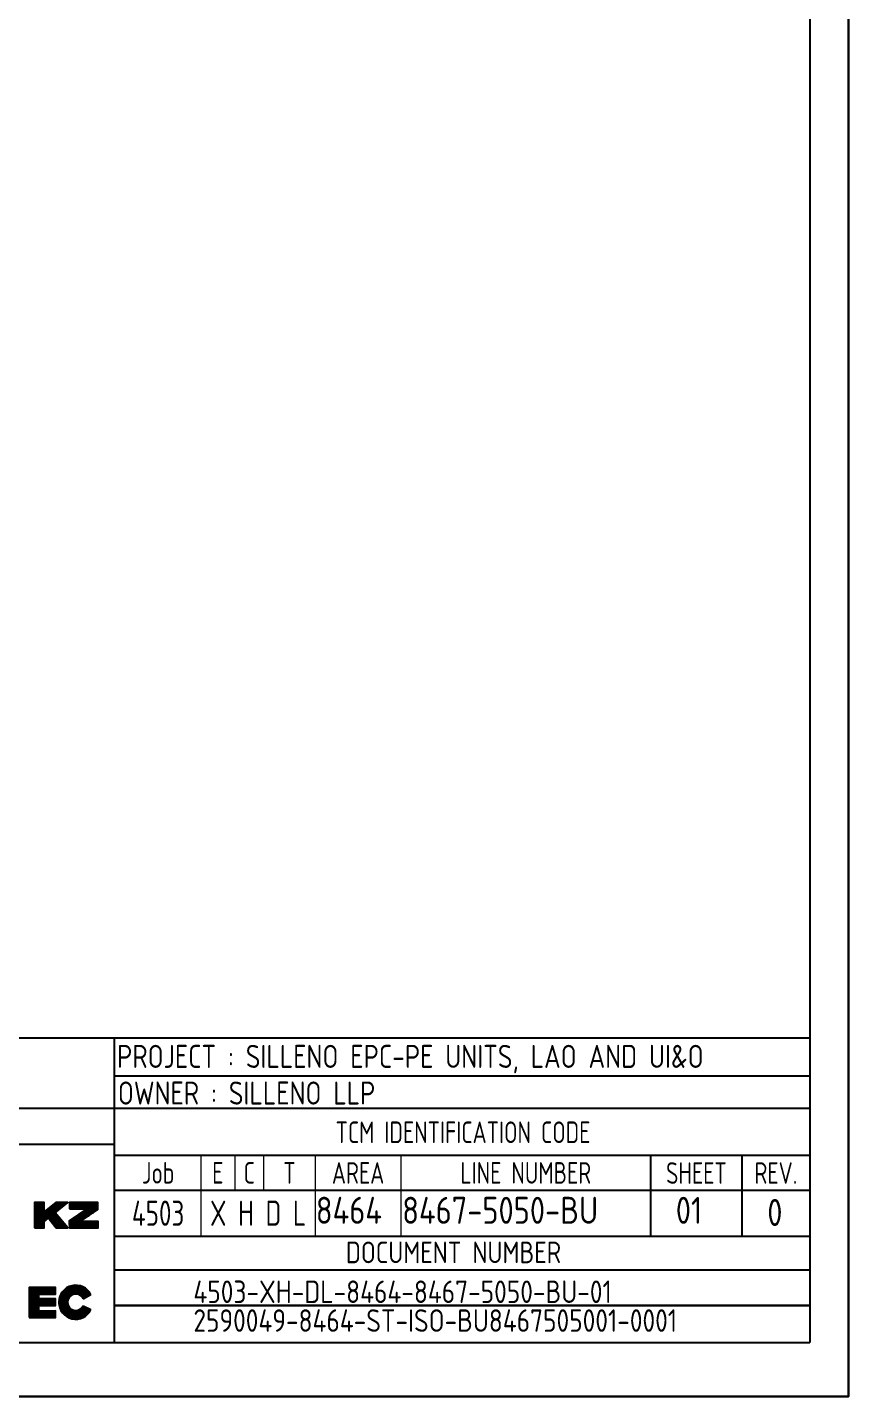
# Model space of a CAD drawing. Extents: x 0 to 594, y 0 to 420.
# Drawn here: x 479.9 to 594, y 0 to 190.2 of the extents above; entities that cross this region are included whole.
import ezdxf
from ezdxf.enums import TextEntityAlignment as Align

# ---------------------------------------------------------------- set-up
doc = ezdxf.new("R2010")
doc.units = 0
doc.header["$MEASUREMENT"] = 0
doc.linetypes.add('BORDER_2012_SLN$0$8001.Solid', pattern=[0])
for name, color, linetype in [('BORDER_2012_SLN$0$1', 7, 'Continuous'), ('BORDER_2012_SLN$0$2', 7, 'Continuous'), ('GT_1', 7, 'Continuous')]:
    doc.layers.add(name, color=color, linetype=linetype)
for name, color, linetype, lineweight in [('BORDER_2012_SLN$0$BG_Level_1', 7, 'BORDER_2012_SLN$0$8001.Solid', 25), ('BORDER_2012_SLN$0$BG_Level_18', 7, 'BORDER_2012_SLN$0$8001.Solid', 25), ('BORDER_2012_SLN$0$Level_1', 7, 'BORDER_2012_SLN$0$8001.Solid', 25), ('BORDER_2012_SLN$0$Level_18', 7, 'BORDER_2012_SLN$0$8001.Solid', 25), ('BORDER_2012_SLN$0$LOGO_OUTLINE', 7, 'BORDER_2012_SLN$0$8001.Solid', 25)]:
    doc.layers.add(name, color=color, linetype=linetype, lineweight=lineweight)
doc.styles.add('BORDER_2012_SLN$0$GOST type A', font='GOST type A')
doc.styles.add('BORDER_2012_SLN$0$GOSTtypeA', font='')
doc.styles.add('HTX1', font='')
doc.styles.get('BORDER_2012_SLN$0$GOSTtypeA').set_extended_font_data('GOST type A')
doc.styles.get('HTX1').set_extended_font_data('GOST type A')

# ---------------------------------------------------------------- blocks, each defined once
blk = doc.blocks.new('BORDER_2012_SLN')
at = {"lineweight": -3}
for p, q in [((480.95, 23.51), (484.39, 26.95)), ((480.95, 23.69), (484.21, 26.95)), ((480.95, 23.87), (484.03, 26.95)), ((480.95, 25.65), (482.24, 26.95)), ((480.95, 25.83), (482.06, 26.95)), ((480.95, 26.01), (481.88, 26.95)), ((480.95, 26.19), (481.71, 26.95)), ((480.95, 26.37), (481.53, 26.95)), ((480.95, 26.55), (481.35, 26.95)), ((480.95, 26.73), (481.17, 26.95)), ((480.95, 26.91), (480.99, 26.95)), ((480.95, 24.04), (483.8, 26.89)), ((480.95, 25.48), (482.29, 26.81)), ((480.95, 25.3), (482.29, 26.64)), ((481.06, 23.44), (484.57, 26.95)), ((481.24, 23.44), (484.75, 26.95)), ((482.39, 24.41), (484.93, 26.95)), ((482.88, 24.72), (485.1, 26.95)), ((484.19, 25.85), (485.28, 26.95)), ((485.09, 26.58), (485.46, 26.95)), ((485.76, 23.5), (489.22, 26.95)), ((485.76, 23.67), (489.04, 26.95)), ((485.79, 26.21), (486.54, 26.95)), ((485.79, 26.39), (486.36, 26.95)), ((485.79, 26.57), (486.18, 26.95)), ((485.79, 26.74), (486, 26.95)), ((485.79, 26.92), (485.82, 26.95)), ((485.86, 26.09), (486.72, 26.95)), ((485.89, 23.44), (489.4, 26.95)), ((486.04, 26.09), (486.9, 26.95)), ((486.07, 23.44), (489.58, 26.95)), ((486.22, 26.09), (487.07, 26.95)), ((486.25, 23.44), (489.73, 26.92)), ((486.39, 26.09), (487.25, 26.95)), ((486.43, 23.44), (489.73, 26.74)), ((486.57, 26.09), (487.43, 26.95)), ((486.75, 26.09), (487.61, 26.95)), ((486.93, 26.09), (487.79, 26.95)), ((487.11, 26.09), (487.97, 26.95)), ((487.29, 26.09), (488.15, 26.95)), ((487.47, 26.09), (488.33, 26.95)), ((487.65, 26.09), (488.5, 26.95)), ((487.83, 26.09), (488.68, 26.95)), ((488, 26.09), (488.86, 26.95)), ((480.95, 25.12), (482.29, 26.46)), ((480.95, 24.94), (482.29, 26.28)), ((480.95, 24.22), (482.87, 26.15)), ((480.95, 24.76), (482.29, 26.1)), ((480.95, 24.58), (482.29, 25.92)), ((480.95, 24.4), (482.29, 25.74)), ((482.97, 24.63), (483.82, 25.49)), ((483.05, 24.54), (483.9, 25.39)), ((483.13, 24.44), (483.99, 25.29)), ((483.21, 24.34), (484.07, 25.2)), ((483.29, 24.24), (484.15, 25.1)), ((483.37, 24.14), (484.23, 25)), ((483.45, 24.04), (484.31, 24.91)), ((483.53, 23.94), (484.4, 24.81)), ((485.75, 24.02), (487.04, 25.3)), ((485.75, 24.19), (486.45, 24.9)), ((485.76, 23.84), (487.62, 25.71)), ((487.84, 24.68), (489.73, 26.57)), ((488.43, 25.08), (489.73, 26.39)), ((489.01, 25.49), (489.73, 26.21)), ((489.59, 25.89), (489.73, 26.03)), ((481.42, 23.44), (482.29, 24.31)), ((481.6, 23.44), (482.29, 24.13)), ((481.78, 23.44), (482.29, 23.95)), ((481.95, 23.44), (482.29, 23.77)), ((482.13, 23.44), (482.29, 23.59)), ((483.61, 23.84), (484.48, 24.71)), ((483.68, 23.74), (484.56, 24.62)), ((483.76, 23.64), (484.64, 24.52)), ((483.84, 23.54), (484.72, 24.42)), ((483.92, 23.44), (484.81, 24.33)), ((484.1, 23.44), (484.89, 24.23)), ((484.28, 23.44), (484.97, 24.13)), ((484.46, 23.44), (485.05, 24.03)), ((484.64, 23.44), (485.13, 23.94)), ((484.82, 23.44), (485.22, 23.84)), ((485, 23.44), (485.3, 23.74)), ((485.17, 23.44), (485.38, 23.65)), ((485.35, 23.44), (485.46, 23.55)), ((485.53, 23.44), (485.54, 23.45)), ((485.74, 24.37), (485.87, 24.5)), ((486.61, 23.44), (487.46, 24.3)), ((486.78, 23.44), (487.64, 24.3)), ((486.96, 23.44), (487.82, 24.3)), ((487.14, 23.44), (488, 24.3)), ((487.32, 23.44), (488.18, 24.3)), ((487.5, 23.44), (488.36, 24.3)), ((487.68, 23.44), (488.54, 24.3)), ((487.86, 23.44), (488.71, 24.3)), ((488.04, 23.44), (488.89, 24.3)), ((488.22, 23.44), (489.07, 24.3)), ((488.39, 23.44), (489.25, 24.3)), ((488.57, 23.44), (489.43, 24.3)), ((488.75, 23.44), (489.61, 24.3)), ((488.93, 23.44), (489.78, 24.29)), ((489.11, 23.44), (489.78, 24.11)), ((489.29, 23.44), (489.78, 23.93)), ((489.47, 23.44), (489.78, 23.75)), ((489.65, 23.44), (489.78, 23.58)), ((484.31, 13.05), (486.72, 15.47)), ((484.31, 13.1), (486.68, 15.47)), ((484.31, 13.19), (486.59, 15.47)), ((484.31, 12.93), (486.85, 15.46)), ((484.31, 12.97), (486.81, 15.46)), ((484.31, 13.23), (486.54, 15.46)), ((484.32, 13.33), (486.44, 15.46)), ((484.32, 12.84), (486.93, 15.45)), ((484.32, 13.38), (486.39, 15.45)), ((484.33, 12.8), (486.97, 15.45)), ((484.34, 12.73), (487.05, 15.44)), ((484.34, 13.48), (486.29, 15.44)), ((484.34, 12.69), (487.09, 15.43)), ((484.34, 13.54), (486.24, 15.43)), ((484.36, 12.61), (487.16, 15.41)), ((484.37, 12.58), (487.2, 15.41)), ((484.37, 13.65), (486.12, 15.41)), ((484.38, 13.71), (486.06, 15.39)), ((484.39, 12.51), (487.27, 15.39)), ((484.4, 12.47), (487.3, 15.38)), ((484.42, 13.84), (485.94, 15.35)), ((484.44, 13.9), (485.87, 15.33)), ((484.5, 14.05), (485.72, 15.27)), ((484.54, 14.13), (485.64, 15.23)), ((486.14, 14.13), (487.37, 15.36)), ((486.23, 14.17), (487.41, 15.35)), ((486.36, 14.21), (487.47, 15.32)), ((486.42, 14.23), (487.5, 15.31)), ((486.53, 14.24), (487.57, 15.28)), ((486.58, 14.25), (487.6, 15.27)), ((486.67, 14.25), (487.66, 15.24)), ((486.71, 14.25), (487.69, 15.23)), ((480.18, 12.96), (482.39, 15.16)), ((480.18, 13.09), (482.26, 15.16)), ((480.18, 13.22), (482.12, 15.16)), ((480.18, 13.36), (481.99, 15.16)), ((480.18, 13.49), (481.85, 15.16)), ((480.18, 13.63), (481.72, 15.16)), ((480.18, 13.76), (481.59, 15.16)), ((480.18, 13.9), (481.45, 15.16)), ((480.18, 13), (482.35, 15.16)), ((480.18, 13.13), (482.21, 15.16)), ((480.18, 13.27), (482.08, 15.16)), ((480.18, 13.4), (481.94, 15.16)), ((480.18, 13.54), (481.81, 15.16)), ((480.18, 13.67), (481.67, 15.16)), ((480.18, 13.81), (481.54, 15.16)), ((480.18, 13.94), (481.41, 15.16)), ((480.18, 14.03), (481.32, 15.16)), ((480.18, 14.16), (481.18, 15.16)), ((480.18, 14.3), (481.05, 15.16)), ((480.18, 14.43), (480.91, 15.16)), ((480.18, 14.57), (480.78, 15.16)), ((480.18, 14.7), (480.65, 15.16)), ((480.18, 14.84), (480.51, 15.16)), ((480.18, 14.97), (480.38, 15.16)), ((480.18, 15.1), (480.24, 15.16)), ((480.18, 14.07), (481.27, 15.16)), ((480.18, 14.21), (481.14, 15.16)), ((480.18, 14.34), (481, 15.16)), ((480.18, 14.48), (480.87, 15.16)), ((480.18, 14.61), (480.73, 15.16)), ((480.18, 14.75), (480.6, 15.16)), ((480.18, 14.88), (480.47, 15.16)), ((480.18, 15.01), (480.33, 15.16)), ((480.18, 15.15), (480.2, 15.16)), ((480.18, 12.87), (481.54, 14.22)), ((480.18, 12.82), (481.54, 14.18)), ((480.18, 12.73), (481.54, 14.09)), ((480.18, 12.69), (481.54, 14.05)), ((480.18, 12.6), (481.54, 13.96)), ((480.18, 12.55), (481.54, 13.91)), ((480.18, 12.46), (481.54, 13.82)), ((480.18, 12.42), (481.54, 13.78)), ((480.18, 12.33), (481.54, 13.69)), ((480.18, 12.28), (481.54, 13.64)), ((480.18, 11.34), (482.42, 13.59)), ((480.18, 11.48), (482.29, 13.59)), ((480.18, 11.39), (482.38, 13.59)), ((480.18, 11.61), (482.15, 13.58)), ((480.18, 11.75), (482.02, 13.58)), ((480.18, 11.88), (481.88, 13.58)), ((480.18, 11.52), (482.24, 13.58)), ((480.18, 11.66), (482.11, 13.58)), ((480.18, 11.79), (481.97, 13.58)), ((480.18, 11.93), (481.84, 13.58)), ((480.18, 12.02), (481.75, 13.58)), ((480.18, 12.15), (481.61, 13.58)), ((480.18, 12.06), (481.7, 13.58)), ((480.18, 12.2), (481.57, 13.58)), ((481.54, 14.22), (482.48, 15.16)), ((481.58, 12.65), (482.51, 13.59)), ((481.59, 14.22), (482.53, 15.16)), ((481.62, 12.65), (482.56, 13.59)), ((481.67, 14.22), (482.61, 15.16)), ((481.71, 12.65), (482.65, 13.59)), ((481.72, 14.22), (482.66, 15.16)), ((481.76, 12.65), (482.69, 13.59)), ((481.81, 14.22), (482.75, 15.16)), ((481.85, 14.22), (482.79, 15.16)), ((481.85, 12.65), (482.78, 13.59)), ((481.89, 12.65), (482.83, 13.59)), ((481.94, 14.22), (482.88, 15.16)), ((481.98, 12.65), (482.92, 13.59)), ((481.99, 14.22), (482.93, 15.16)), ((482.03, 12.65), (482.97, 13.59)), ((482.08, 14.22), (483.02, 15.16)), ((482.12, 14.22), (483.06, 15.16)), ((482.12, 12.65), (483.06, 13.59)), ((482.16, 12.65), (483.1, 13.59)), ((482.21, 14.22), (483.15, 15.16)), ((482.25, 12.65), (483.19, 13.59)), ((482.26, 14.22), (483.2, 15.16)), ((482.3, 12.65), (483.24, 13.59)), ((482.35, 14.22), (483.29, 15.16)), ((482.39, 14.22), (483.33, 15.16)), ((482.39, 12.65), (483.33, 13.59)), ((482.43, 12.65), (483.37, 13.59)), ((482.48, 14.22), (483.42, 15.16)), ((482.52, 14.22), (483.46, 15.16)), ((482.52, 12.65), (483.46, 13.59)), ((482.57, 12.65), (483.51, 13.6)), ((482.61, 14.22), (483.55, 15.16)), ((482.66, 14.22), (483.6, 15.16)), ((482.66, 12.66), (483.6, 13.6)), ((482.7, 12.66), (483.64, 13.6)), ((482.75, 14.22), (483.69, 15.16)), ((482.79, 14.22), (483.73, 15.16)), ((482.79, 12.66), (483.73, 13.6)), ((482.84, 12.66), (483.78, 13.6)), ((482.88, 14.22), (483.82, 15.16)), ((482.93, 14.22), (483.84, 15.13)), ((482.93, 12.66), (483.84, 13.57)), ((482.97, 12.66), (483.84, 13.52)), ((483.02, 14.22), (483.84, 15.05)), ((483.06, 14.22), (483.84, 15)), ((483.06, 12.66), (483.84, 13.43)), ((483.1, 12.66), (483.84, 13.39)), ((483.15, 14.22), (483.84, 14.91)), ((483.2, 14.22), (483.84, 14.87)), ((483.29, 14.22), (483.84, 14.78)), ((483.33, 14.22), (483.84, 14.73)), ((483.42, 14.22), (483.84, 14.64)), ((483.46, 14.22), (483.84, 14.6)), ((483.55, 14.22), (483.84, 14.51)), ((483.6, 14.22), (483.84, 14.46)), ((483.69, 14.22), (483.84, 14.37)), ((483.73, 14.22), (483.84, 14.33)), ((483.82, 14.22), (483.84, 14.24)), ((484.42, 12.4), (485.64, 13.63)), ((484.43, 12.37), (485.61, 13.55)), ((484.45, 12.3), (485.56, 13.41)), ((484.46, 12.27), (485.55, 13.35)), ((484.64, 14.33), (485.44, 15.13)), ((484.73, 14.46), (485.32, 15.05)), ((486.8, 14.24), (487.75, 15.2)), ((486.84, 14.24), (487.78, 15.18)), ((486.91, 14.22), (487.84, 15.15)), ((486.95, 14.22), (487.87, 15.13)), ((487.02, 14.2), (487.92, 15.1)), ((487.05, 14.18), (487.95, 15.08)), ((487.11, 14.16), (488, 15.05)), ((487.14, 14.14), (488.03, 15.03)), ((487.2, 14.11), (488.08, 14.99)), ((487.23, 14.1), (488.1, 14.97)), ((487.29, 14.06), (488.15, 14.93)), ((487.31, 14.05), (488.18, 14.91)), ((487.36, 14.01), (488.23, 14.87)), ((487.39, 13.99), (488.25, 14.85)), ((487.44, 13.94), (488.3, 14.8)), ((487.46, 13.92), (488.32, 14.78)), ((487.5, 13.88), (488.36, 14.74)), ((487.52, 13.85), (488.38, 14.71)), ((487.56, 13.8), (488.43, 14.67)), ((487.58, 13.78), (488.45, 14.64)), ((487.62, 13.72), (488.49, 14.59)), ((487.64, 13.7), (488.51, 14.57)), ((487.67, 13.64), (488.55, 14.52)), ((487.68, 13.61), (488.57, 14.49)), ((487.75, 13.59), (488.6, 14.44)), ((487.86, 13.65), (488.62, 14.41)), ((488.06, 13.76), (488.66, 14.36)), ((488.16, 13.82), (488.67, 14.33)), ((488.36, 13.93), (488.71, 14.27)), ((488.46, 13.99), (488.72, 14.25)), ((488.67, 14.1), (488.75, 14.19)), ((480.18, 11.26), (481.54, 12.61)), ((480.18, 11.21), (481.54, 12.57)), ((480.18, 11.12), (481.54, 12.48)), ((480.18, 11.08), (481.54, 12.43)), ((480.18, 10.99), (481.54, 12.34)), ((480.23, 10.99), (481.54, 12.3)), ((480.32, 10.99), (481.54, 12.21)), ((480.36, 10.99), (481.54, 12.17)), ((480.45, 10.99), (481.54, 12.08)), ((480.5, 10.99), (481.54, 12.03)), ((480.58, 10.99), (481.54, 11.94)), ((480.63, 10.99), (481.54, 11.9)), ((480.72, 10.99), (481.63, 11.89)), ((480.76, 10.99), (481.67, 11.9)), ((480.85, 10.99), (481.76, 11.9)), ((480.9, 10.99), (481.81, 11.9)), ((480.99, 10.99), (481.9, 11.9)), ((481.03, 10.99), (481.94, 11.9)), ((481.12, 10.99), (482.04, 11.9)), ((481.17, 10.99), (482.08, 11.9)), ((481.26, 10.99), (482.17, 11.9)), ((481.3, 10.99), (482.22, 11.9)), ((481.39, 10.99), (482.31, 11.9)), ((481.44, 10.99), (482.35, 11.91)), ((481.52, 10.99), (482.44, 11.91)), ((481.57, 10.99), (482.49, 11.91)), ((481.66, 10.99), (482.58, 11.91)), ((481.7, 10.99), (482.63, 11.91)), ((481.79, 10.99), (482.72, 11.91)), ((481.84, 10.99), (482.76, 11.91)), ((481.93, 10.99), (482.85, 11.91)), ((481.97, 10.99), (482.9, 11.91)), ((482.06, 10.99), (482.99, 11.91)), ((482.11, 10.99), (483.03, 11.92)), ((482.2, 10.99), (483.13, 11.92)), ((482.24, 10.99), (483.17, 11.92)), ((482.33, 10.99), (483.26, 11.92)), ((482.38, 10.99), (483.31, 11.92)), ((482.46, 10.99), (483.4, 11.92)), ((482.51, 10.99), (483.44, 11.92)), ((482.6, 10.99), (483.53, 11.92)), ((482.64, 10.99), (483.58, 11.92)), ((482.73, 10.99), (483.67, 11.92)), ((482.78, 10.99), (483.72, 11.93)), ((482.87, 10.99), (483.81, 11.93)), ((482.91, 10.99), (483.84, 11.91)), ((483, 10.99), (483.84, 11.82)), ((483.05, 10.99), (483.84, 11.78)), ((483.14, 10.99), (483.84, 11.69)), ((483.18, 10.99), (483.84, 11.64)), ((483.19, 12.66), (483.84, 13.3)), ((483.24, 12.66), (483.84, 13.26)), ((483.27, 10.99), (483.84, 11.55)), ((483.31, 10.99), (483.84, 11.51)), ((483.33, 12.66), (483.84, 13.17)), ((483.37, 12.66), (483.84, 13.12)), ((483.4, 10.99), (483.84, 11.42)), ((483.46, 12.66), (483.84, 13.03)), ((483.51, 12.66), (483.84, 12.99)), ((483.6, 12.66), (483.84, 12.9)), ((483.64, 12.66), (483.84, 12.85)), ((483.73, 12.66), (483.84, 12.76)), ((483.78, 12.66), (483.84, 12.72)), ((484.49, 12.21), (485.53, 13.25)), ((484.5, 12.17), (485.52, 13.2)), ((484.53, 12.11), (485.52, 13.1)), ((484.54, 12.08), (485.52, 13.06)), ((484.57, 12.02), (485.53, 12.98)), ((484.59, 11.99), (485.53, 12.94)), ((484.62, 11.94), (485.55, 12.86)), ((484.64, 11.91), (485.56, 12.83)), ((484.67, 11.85), (485.58, 12.76)), ((484.69, 11.83), (485.59, 12.72)), ((484.73, 11.77), (485.62, 12.66)), ((484.75, 11.75), (485.63, 12.63)), ((484.78, 11.69), (485.66, 12.57)), ((484.8, 11.67), (485.68, 12.54)), ((484.84, 11.62), (485.71, 12.49)), ((484.86, 11.59), (485.73, 12.46)), ((484.9, 11.55), (485.77, 12.41)), ((484.93, 11.52), (485.79, 12.38)), ((484.97, 11.48), (485.83, 12.34)), ((484.99, 11.45), (485.85, 12.31)), ((485.04, 11.41), (485.9, 12.27)), ((485.06, 11.39), (485.92, 12.25)), ((485.11, 11.35), (485.97, 12.21)), ((485.13, 11.33), (486, 12.19)), ((485.18, 11.29), (486.05, 12.15)), ((485.2, 11.27), (486.08, 12.14)), ((485.26, 11.23), (486.13, 12.11)), ((485.28, 11.21), (486.16, 12.09)), ((485.33, 11.17), (486.23, 12.06)), ((485.36, 11.15), (486.26, 12.05)), ((485.41, 11.12), (486.32, 12.03)), ((485.44, 11.1), (486.36, 12.02)), ((485.5, 11.07), (486.43, 12)), ((485.53, 11.05), (486.47, 11.99)), ((485.59, 11.02), (486.55, 11.98)), ((485.62, 11.01), (486.59, 11.98)), ((485.68, 10.98), (486.68, 11.98)), ((485.71, 10.96), (486.72, 11.98)), ((485.77, 10.94), (486.82, 11.99)), ((485.8, 10.92), (486.88, 12)), ((485.87, 10.9), (487, 12.03)), ((485.9, 10.89), (487.07, 12.05)), ((485.97, 10.87), (487.24, 12.14)), ((486, 10.86), (487.74, 12.59)), ((486.07, 10.84), (487.8, 12.56)), ((486.11, 10.83), (487.83, 12.55)), ((486.18, 10.81), (487.89, 12.52)), ((486.22, 10.8), (487.92, 12.5)), ((486.3, 10.79), (487.98, 12.47)), ((486.33, 10.78), (488.01, 12.46)), ((486.41, 10.77), (488.07, 12.43)), ((486.46, 10.77), (488.1, 12.41)), ((486.54, 10.76), (488.16, 12.39)), ((486.58, 10.76), (488.19, 12.37)), ((486.67, 10.76), (488.25, 12.34)), ((486.72, 10.76), (488.28, 12.33)), ((486.81, 10.77), (488.34, 12.3)), ((486.86, 10.77), (488.37, 12.28)), ((486.96, 10.78), (488.43, 12.25)), ((487.01, 10.79), (488.46, 12.24)), ((487.12, 10.81), (488.52, 12.21)), ((487.17, 10.82), (488.55, 12.19)), ((487.29, 10.85), (488.61, 12.17)), ((487.36, 10.87), (488.64, 12.15)), ((487.5, 10.92), (488.7, 12.12)), ((487.57, 10.95), (488.73, 12.11)), ((487.64, 12.53), (487.71, 12.6)), ((487.74, 11.02), (488.75, 12.04)), ((487.84, 11.08), (488.7, 11.94)), ((488.11, 11.27), (488.51, 11.66)), ((483.45, 10.99), (483.84, 11.38)), ((483.54, 10.99), (483.84, 11.29)), ((483.58, 10.99), (483.84, 11.24)), ((483.67, 10.99), (483.84, 11.15)), ((483.72, 10.99), (483.84, 11.11)), ((483.81, 10.99), (483.84, 11.02))]:
    blk.add_line(p, q, dxfattribs=at)
at = {"linetype": 'BORDER_2012_SLN$0$8001.Solid', "lineweight": 25}
for p, q in [((487.7, 13.56), (488.77, 14.16)), ((487.68, 12.62), (488.77, 12.09))]:
    blk.add_line(p, q, dxfattribs=at)
at = {"linetype": 'BORDER_2012_SLN$0$8001.Solid', "lineweight": 25, "flags": 128}
blk.add_lwpolyline([(480.18, 10.99), (483.84, 10.99), (483.84, 11.93), (481.54, 11.89), (481.54, 12.14), (481.54, 12.55), (481.54, 12.65), (483.84, 12.66), (483.84, 13.6), (481.54, 13.58), (481.54, 13.7), (481.54, 14.12), (481.54, 14.22), (483.84, 14.22), (483.84, 15.16), (480.18, 15.16)], close=True, dxfattribs=at)
at = {"linetype": 'BORDER_2012_SLN$0$8001.Solid', "lineweight": 25}
for radius, start in [(2.35, 26.3088), (1.14, 22.7086)]:
    blk.add_arc((486.66, 13.11), radius, start, 334.0644, dxfattribs=at)
at = {"layer": 'BORDER_2012_SLN$0$1'}
for p, q in [((566.52, 22.3), (566.52, 33.54)), ((579.2, 22.3), (579.2, 33.54))]:
    blk.add_line(p, q, dxfattribs=at)
at = {"layer": 'BORDER_2012_SLN$0$1', "color": 0, "lineweight": 18}
for points in [[(504.04, 33.54), (504.04, 22.3)], [(508.74, 33.54), (508.74, 28.72)], [(512.75, 33.54), (512.75, 28.72)], [(519.93, 33.54), (519.93, 22.3)], [(531.8, 33.54), (531.8, 22.3)]]:
    blk.add_lwpolyline(points, dxfattribs=at)
at = {"layer": 'BORDER_2012_SLN$0$2'}
for p, q in [((402.9, 49.82), (588.6, 49.82)), ((491.98, 44.54), (588.6, 44.54)), ((402.9, 40.07), (588.6, 40.07)), ((402.9, 35.07), (491.98, 35.07)), ((491.98, 33.54), (588.6, 33.54)), ((491.98, 28.65), (588.6, 28.65)), ((491.98, 22.3), (588.6, 22.3)), ((491.98, 17.59), (588.6, 17.59)), ((491.98, 12.67), (588.6, 12.67))]:
    blk.add_line(p, q, dxfattribs=at)
at = {"layer": 'BORDER_2012_SLN$0$BG_Level_1', "color": 7, "lineweight": -3}
for p, q in [((491.98, 49.82), (491.98, 7.5)), ((588.6, 12.67), (491.98, 12.67))]:
    blk.add_line(p, q, dxfattribs=at)
at = {"layer": 'BORDER_2012_SLN$0$BG_Level_18', "color": 7, "lineweight": -3}
blk.add_line((491.98, 17.59), (588.44, 17.59), dxfattribs=at)
at = {"layer": 'BORDER_2012_SLN$0$Level_1', "color": 7, "lineweight": -3}
for p in [(588.6, 412.5), (25.4, 7.5)]:
    blk.add_line(p, (588.6, 7.5), dxfattribs=at)
at = {"layer": 'BORDER_2012_SLN$0$Level_18', "color": 7, "lineweight": -3, "flags": 128}
blk.add_lwpolyline([(0, 0), (0, 420), (594, 420), (594, 0)], close=True, dxfattribs=at)
at = {"layer": 'BORDER_2012_SLN$0$LOGO_OUTLINE', "lineweight": -3, "flags": 128}
for points in [[(480.95, 23.44), (482.29, 23.44), (482.29, 24.33), (482.82, 24.78), (483.04, 24.57), (483.92, 23.44), (485.55, 23.44), (483.79, 25.53), (485.55, 26.95), (483.87, 26.95), (482.34, 25.72), (482.29, 25.74), (482.29, 26.95), (480.95, 26.95)], [(485.79, 26.09), (488.18, 26.09), (485.74, 24.41), (485.77, 23.44), (489.78, 23.44), (489.78, 24.3), (487.29, 24.3), (489.73, 25.99), (489.73, 26.95), (485.79, 26.95)]]:
    blk.add_lwpolyline(points, close=True, dxfattribs=at)
at = {"layer": 'BORDER_2012_SLN$0$2', "style": 'BORDER_2012_SLN$0$GOSTtypeA', "width": 0.9}
for s, height, p in [('TCM IDENTIFICATION CODE', 3, (540.44, 35.21)), ('Job', 3, (498.1, 29.58)), ('E', 3, (506.39, 29.58)), ('C', 3, (510.75, 29.58)), ('T', 3, (516.34, 29.57)), ('AREA', 3, (525.87, 29.57)), ('LINE NUMBER', 3, (549.16, 29.57)), ('SHEET', 3, (572.86, 29.55)), ('REV.', 3, (583.9, 29.55)), ('4503', 3.5, (498.1, 23.72)), ('X H D L', 3.5, (511.98, 23.72))]:
    blk.add_text(s, height=height, dxfattribs=at).set_placement(p, align=Align.CENTER)
at = {"layer": 'BORDER_2012_SLN$0$BG_Level_1', "color": 7, "style": 'BORDER_2012_SLN$0$GOST type A'}
for s, height, p in [('PROJECT : SILLENO EPC-PE UNITS, LAO AND UI&O', 3.2, (492.39, 45.65)), ('OWNER : SILLENO LLP', 3.2, (492.51, 40.56)), ('DOCUMENT NUMBER', 3, (524.17, 18.53))]:
    blk.add_text(s, height=height, dxfattribs=at).set_placement(p)

msp = doc.modelspace()

# ---------------------------------------------------------------- linework, layer by layer
at = {"layer": 'GT_1', "flags": 128}
msp.add_lwpolyline([(0, 0), (594, 0), (594, 420), (0, 420), (0, 0)], dxfattribs=at)

# ---------------------------------------------------------------- block references
at = {"linetype": 'Continuous'}
msp.add_blockref('BORDER_2012_SLN', (0, 0), dxfattribs=at)

# ---------------------------------------------------------------- texts
at = {"layer": 'GT_1', "style": 'HTX1', "width": 1.02}
for s, height, p in [('8464', 3.75, (520, 24)), ('8467-5050-BU', 3.75, (532, 24)), ('01', 3.75, (570, 24)), ('0', 3.75, (582.7, 23.7)), ('4503-XH-DL-8464-8467-5050-BU-01', 3.125, (503, 13)), ('2590049-8464-ST-ISO-BU8467505001-0001', 3.125, (503, 9))]:
    msp.add_text(s, height=height, dxfattribs=at).set_placement(p)

doc.saveas('drawing.dxf')
